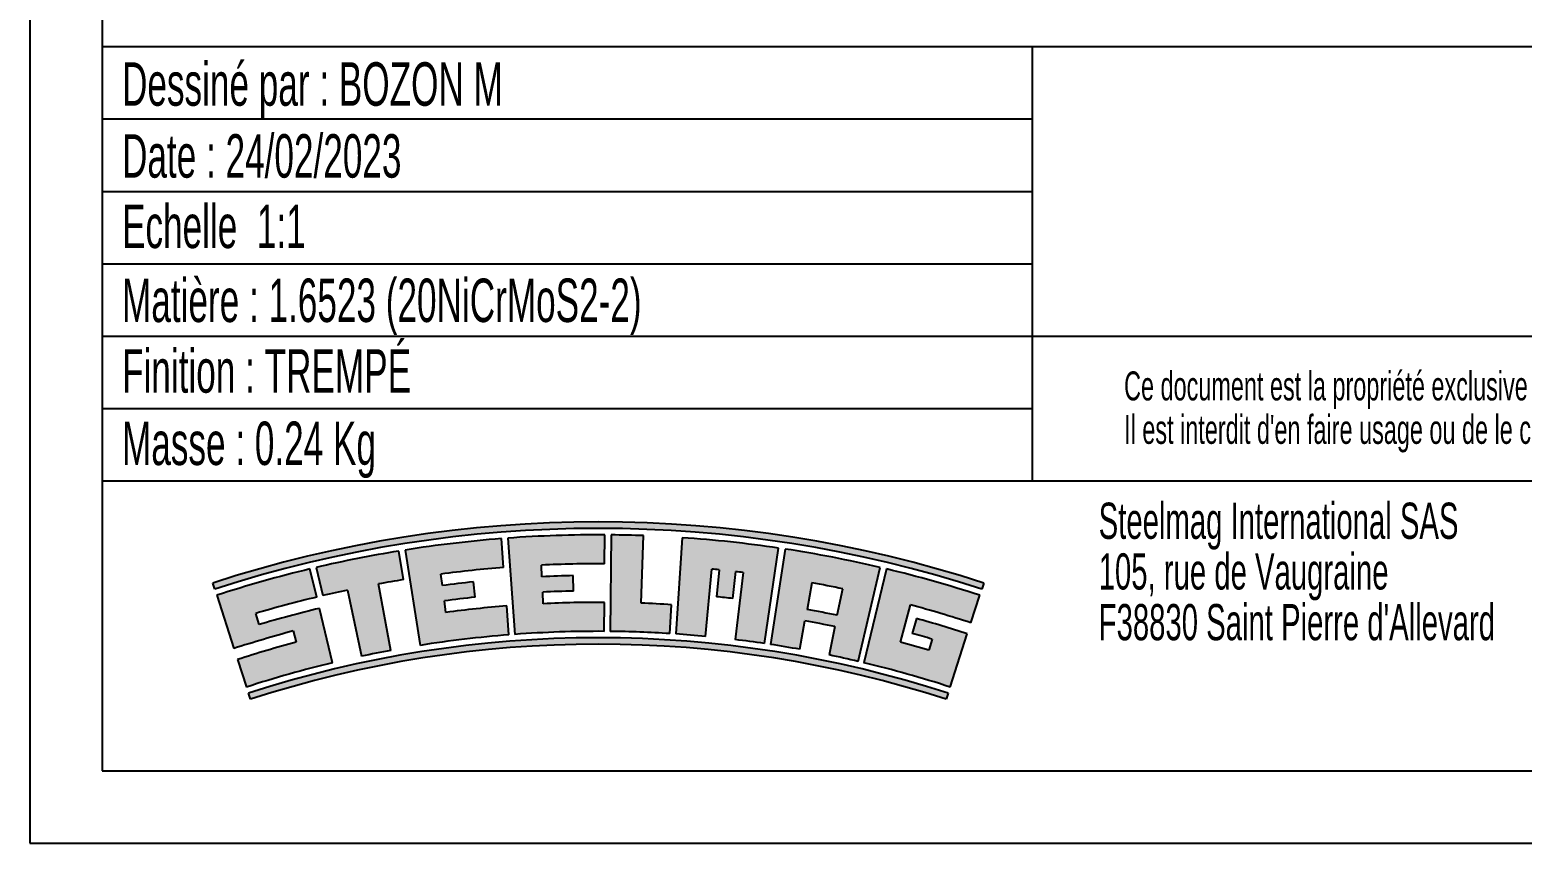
# Model space of a CAD drawing. Header units: millimetres. Extents: x 0 to 210, y 0 to 297.
# Drawn here: x 0 to 103, y 0.1 to 56.2 of the extents above; entities that cross this region are included whole.
import ezdxf

# ---------------------------------------------------------------- set-up
doc = ezdxf.new("R2010")
doc.units = ezdxf.units.MM
for name, color, linetype in [('FIN', 5, 'Continuous'), ('HACHURS', 4, 'Continuous'), ('TEXTE', 6, 'Continuous')]:
    doc.layers.add(name, color=color, linetype=linetype)
doc.styles.add('SLDTEXTSTYLE1', font='TXT', dxfattribs={"width": 0.605})

# ---------------------------------------------------------------- blocks, each defined once
blk = doc.blocks.new('LOGO_STEELMAG_SIMPLE')
at = {"layer": 'HACHURS'}
h = blk.add_hatch(color=256, dxfattribs=at)
edge = h.paths.add_edge_path(flags=0)
edge.add_arc((26.62499999998602, -73.91794706697539), 85.71618459201416, 71.99999999993372, 108.0000000000218, ccw=False)
edge.add_line((53.11275773199159, 7.602988841187639), (53.25000000000002, 8.02537711015313))
edge.add_arc((26.62499999998602, -73.91794706697539), 86.16030990078158, 71.99999999995774, 108.0000000000227)
edge.add_line((-4e-16, 8.02537711016223), (0.1372422680414316, 7.602988841207463))
h = blk.add_hatch(color=256, dxfattribs=at)
edge = h.paths.add_edge_path(flags=0)
edge.add_line((27.0610170100741, 9.354406834339837), (27.07148141825693, 11.35294332797405))
edge.add_arc((26.62499999998602, -73.91794706697539), 85.27205928323968, 89.69999999997769, 94.19999999998333)
edge.add_line((20.37982811274575, 11.12511215894361), (20.86773216643906, 4.481123156909913))
edge.add_arc((26.62499999998602, -73.91794706697539), 78.61017965172762, 89.69999999993559, 94.19999999998112, ccw=False)
edge.add_line((27.03660005751105, 4.691155015859392), (27.0470644656971, 6.689691509494312))
edge.add_arc((26.62499999998602, -73.91794706697539), 80.60874354118155, 89.69999999997634, 92.699999999953)
edge.add_line((22.82780819566318, 6.601310689720092), (22.79015009508489, 7.399848783173842))
edge.add_arc((26.62499999998602, -73.91794706697539), 81.40816909696267, 91.20000000000209, 92.69999999997998, ccw=False)
edge.add_line((24.920115940818, 7.472367873221673), (24.89779339997944, 8.53803484461763))
edge.add_arc((26.62499999998602, -73.91794706697539), 82.4740698380046, 91.199999999979, 92.69999999995343)
edge.add_line((22.73993929440537, 8.464566241116968), (22.70228119382614, 9.263104334571445))
edge.add_arc((26.62499999998602, -73.91794706697539), 83.27349539378645, 89.699999999937, 92.69999999998049, ccw=False)
h = blk.add_hatch(color=256, dxfattribs=at)
edge = h.paths.add_edge_path(flags=0)
edge.add_line((31.56097402061059, 4.537113351999384), (31.68646488558069, 6.531733532143712))
edge.add_arc((26.62499999998602, -73.91794706697539), 80.60874354118408, 86.39999999997255, 87.8999999999574)
edge.add_line((29.57880331757057, 6.636659140549541), (29.7496845012305, 11.29684297074253))
edge.add_arc((26.62499999998602, -73.91794706697539), 85.27205928324157, 87.89999999995888, 89.39999999997772)
edge.add_line((27.517950595981, 11.34943669515124), (27.44818883067157, 4.687922338726743))
edge.add_arc((26.62499999998602, -73.91794706697539), 78.61017965172998, 86.39999999999941, 89.39999999997491, ccw=False)
h = blk.add_hatch(color=256, dxfattribs=at)
edge = h.paths.add_edge_path(flags=0)
edge.add_line((15.85997370710865, 7.850545670492766), (15.75562773339989, 8.64313202983012))
edge.add_arc((26.62499999998602, -73.91794706697539), 83.27349539378424, 94.4999999999821, 97.4999999999863, ccw=False)
edge.add_line((20.09143685331763, 9.098843931635871), (19.93463133776233, 11.0912469156024))
edge.add_arc((26.62499999998602, -73.91794706697539), 85.2720592832377, 94.50000000000652, 98.99999999998911)
edge.add_line((13.2855110231499, 10.3042716656184), (14.32765859946783, 3.724410827125665))
edge.add_arc((26.62499999998602, -73.91794706697539), 78.61017965172559, 94.50000000000432, 98.99999999998738, ccw=False)
edge.add_line((20.45731638950116, 4.449903635704546), (20.30051087401208, 6.442306619676645))
edge.add_arc((26.62499999998602, -73.91794706697539), 80.60874354117942, 94.49999999998236, 97.50000000002231)
edge.add_line((16.10344764588206, 6.001177498722168), (15.99910167217217, 6.79376385805895))
edge.add_arc((26.62499999998602, -73.91794706697539), 81.40816909696068, 95.99999999996771, 97.49999999998607, ccw=False)
edge.add_line((18.11552918689191, 7.044259561799521), (18.00411222041215, 8.104321187052552))
edge.add_arc((26.62499999998602, -73.91794706697539), 82.47406983800255, 95.99999999998487, 97.50000000002261)
h = blk.add_hatch(color=256, dxfattribs=at)
edge = h.paths.add_edge_path(flags=0)
edge.add_line((36.62921449528345, 8.752426873342202), (36.06897848361301, 4.122885932671071))
edge.add_arc((26.62499999998602, -73.91794706697539), 78.61017965173414, 81.59999999996421, 83.09999999996688, ccw=False)
edge.add_line((38.10861311939412, 3.848928751728266), (39.08180067195233, 10.43934195670148))
edge.add_arc((26.62499999998602, -73.91794706697539), 85.27205928324501, 81.59999999992095, 86.09999999997424)
edge.add_line((32.42480389779845, 11.15664590385328), (31.97169421828444, 4.510193327997386))
edge.add_arc((26.62499999998602, -73.91794706697539), 78.61017965173178, 84.5999999999708, 86.09999999997098, ccw=False)
edge.add_line((34.02287141671473, 4.343357824900095), (34.46172819567334, 8.985977606628792))
edge.add_arc((26.62499999998602, -73.91794706697539), 83.27349539379092, 84.25000000001091, 84.59999999997109, ccw=False)
edge.add_line((34.96801008713518, 8.936559254560589), (34.78112666124116, 7.08061831295028))
edge.add_arc((26.62499999998602, -73.91794706697539), 81.40816909696797, 83.44999999995832, 84.24999999996959, ccw=False)
edge.add_line((35.91124821177717, 6.958845586229741), (36.12402640319325, 8.811996318059231))
edge.add_arc((26.62499999998602, -73.91794706697539), 83.27349539379178, 83.100000000016, 83.44999999996969, ccw=False)
h = blk.add_hatch(color=256, dxfattribs=at)
edge = h.paths.add_edge_path(flags=0)
edge.add_line((42.97142908486746, 5.015973344102653), (42.56614571910301, 3.05893399507141))
edge.add_arc((26.62499999998602, -73.91794706697539), 78.6101796517386, 76.79999999992748, 78.2999999999609, ccw=False)
edge.add_line((44.57570292311126, 2.615265393003864), (46.09694893354244, 9.101130855722273))
edge.add_arc((26.62499999998602, -73.91794706697539), 85.27205928324925, 76.79999999993166, 81.29999999996869)
edge.add_line((39.52332163138589, 10.37296225009711), (38.51564025393517, 3.787734959690658))
edge.add_arc((26.62499999998602, -73.91794706697539), 78.61017965173572, 79.79999999991429, 81.29999999996511, ccw=False)
edge.add_line((40.54566325020404, 3.449846487915374), (40.89957841751391, 5.416824290174855))
edge.add_arc((26.62499999998602, -73.91794706697539), 80.60874354119075, 78.29999999994362, 79.79999999996443, ccw=False)
edge = h.paths.add_edge_path(flags=0)
edge.add_arc((26.62499999998602, -73.91794706697539), 81.40816909697222, 78.29999999994479, 79.79999999996554)
edge.add_line((41.04114448446428, 6.203615411073368), (41.37146530734847, 8.039461359836446))
edge.add_arc((26.62499999998602, -73.91794706697539), 83.27349539379557, 78.29999999994487, 79.79999999996551, ccw=False)
edge.add_line((43.51180690585415, 7.625359142819761), (43.13354243116346, 5.798789083717823))
h = blk.add_hatch(color=256, dxfattribs=at)
edge = h.paths.add_edge_path(flags=0)
edge.add_line((12.29943260213601, 3.375897860069258), (11.44961080734458, 7.961125948968453))
edge.add_arc((26.62499999998602, -73.91794706697539), 83.27349539378302, 99.29999999998881, 100.4999999999904, ccw=False)
edge.add_line((13.16768494773241, 8.260977887557784), (12.84470938649046, 10.23327208647122))
edge.add_arc((26.62499999998602, -73.91794706697539), 85.27205928323644, 99.29999999998107, 103.1999999999947)
edge.add_line((7.153051066539297, 9.101130855734839), (7.609424869625904, 7.155371216908579))
edge.add_arc((26.62499999998602, -73.91794706697539), 83.27349539378254, 101.9999999999921, 103.20000000002341, ccw=False)
edge.add_line((9.3114667723698, 7.535822657172748), (10.28102463316599, 2.974411552624429))
edge.add_arc((26.62499999998602, -73.91794706697539), 78.6101796517243, 100.49999999998869, 101.99999999995612, ccw=False)
h = blk.add_hatch(color=256, dxfattribs=at)
edge = h.paths.add_edge_path(flags=0)
edge.add_arc((26.62499999998602, -73.91794706697539), 81.40816909695889, 104.9999999999958, 108.000000000022, ccw=False)
edge.add_line((5.555015410771219, 4.716305934686065), (5.761921969755036, 3.944120144162816))
edge.add_arc((26.62499999998602, -73.91794706697539), 80.6087435411774, 104.9999999999923, 108.0000000000009)
edge.add_line((1.715528350549167, 2.745523748225849), (2.333118556705732, 0.8447765379196586))
edge.add_arc((26.62499999998602, -73.91794706697539), 78.61017965172395, 103.49999999999392, 108.00000000002211, ccw=False)
edge.add_line((8.273818008418365, 2.5202270634202), (7.371810757983742, 6.277357656275711))
edge.add_arc((26.62499999998602, -73.91794706697539), 82.47406983800091, 103.4999999999949, 106.4999999999623)
edge.add_line((3.201098625862903, 5.159818708612936), (2.974049501021588, 5.926323708039069))
edge.add_arc((26.62499999998602, -73.91794706697539), 83.27349539378235, 103.49999999999642, 106.49999999999841, ccw=False)
edge.add_line((7.185188568235357, 7.054695020314007), (6.718633093875892, 8.998038430412455))
edge.add_arc((26.62499999998602, -73.91794706697539), 85.27205928323595, 103.499999999995, 108.0000000000008)
edge.add_line((0.2744845361169201, 7.180600572252429), (1.468492268045463, 3.505822632335081))
h = blk.add_hatch(color=256, dxfattribs=at)
edge = h.paths.add_edge_path(flags=0)
edge.add_line((47.48807803028454, 3.944120144163635), (48.17776656021388, 6.518072779246466))
edge.add_arc((26.62499999998602, -73.91794706697539), 83.27349539380143, 71.99999999995418, 74.99999999995998, ccw=False)
edge.add_line((52.35792525773675, 5.279853361953704), (52.97551546395274, 7.180600572239938))
edge.add_arc((26.62499999998602, -73.91794706697539), 85.27205928325424, 71.99999999993419, 76.49999999996321)
edge.add_line((46.53136690616088, 8.998038430415708), (44.97618199161868, 2.520227063423333))
edge.add_arc((26.62499999998602, -73.91794706697539), 78.61017965174216, 71.99999999992963, 76.49999999995902, ccw=False)
edge.add_line((50.9168814433329, 0.8447765379171502), (52.11088917526274, 4.519554477835058))
edge.add_arc((26.62499999998602, -73.91794706697539), 82.47406983802017, 71.99999999995455, 74.54999999993188)
edge.add_line((48.59587350176741, 5.575781699609407), (48.31192037085363, 4.548399098433041))
edge.add_arc((26.62499999998602, -73.91794706697539), 81.40816909697736, 73.54999999993612, 74.54999999995579, ccw=False)
edge.add_line((49.67804391279241, 4.157959345158451), (49.45166377614441, 3.391256499873462))
edge.add_arc((26.62499999998602, -73.91794706697539), 80.60874354119566, 73.54999999995495, 74.99999999996155)
h = blk.add_hatch(color=256, dxfattribs=at)
edge = h.paths.add_edge_path(flags=0)
edge.add_arc((26.62499999998602, -73.91794706697539), 78.16605434296689, 71.9999999999301, 108.000000000001)
edge.add_line((2.470360824772255, 0.4223882689839766), (2.607603092785182, 1.98696e-11))
edge.add_arc((26.62499999998602, -73.91794706697539), 77.7219290341994, 71.999999999929, 108.00000000002211, ccw=False)
edge.add_line((50.64239690724781, 1.7e-15), (50.77963917528916, 0.4223882689548646))
for p, q in [((27.0610170101, 9.3544068343), (27.0714814183, 11.352943328)), ((27.517950596, 11.3494366952), (27.4481888307, 4.6879223387)), ((20.0914368533, 9.0988439316), (19.9346313378, 11.0912469156)), ((20.3798281127, 11.1251121589), (20.8677321664, 4.4811231569)), ((29.5788033176, 6.6366591405), (29.7496845012, 11.2968429707)), ((32.4248038978, 11.1566459039), (31.9716942183, 4.510193328)), ((38.1086131194, 3.8489287517), (39.081800672, 10.4393419567)), ((39.5233216314, 10.3729622501), (38.5156402539, 3.7877349597)), ((13.1676849477, 8.2609778876), (12.8447093865, 10.2332720865)), ((13.2855110231, 10.3042716656), (14.3276585995, 3.7244108271)), ((7.1851885682, 7.0546950203), (6.7186330939, 8.9980384304)), ((7.1530510665, 9.1011308557), (7.6094248696, 7.1553712169)), ((15.8599737071, 7.8505456705), (15.7556277334, 8.6431320298)), ((22.7399392944, 8.4645662411), (22.7022811938, 9.2631043346)), ((24.9201159408, 7.4723678732), (24.8977934, 8.5380348446)), ((34.0228714167, 4.3433578249), (34.4617281957, 8.9859776066)), ((34.9680100871, 8.9365592546), (34.7811266612, 7.080618313)), ((35.9112482118, 6.9588455862), (36.1240264032, 8.8119963181)), ((36.6292144953, 8.7524268733), (36.0689784836, 4.1228859327)), ((44.5757029231, 2.615265393), (46.0969489335, 9.1011308557)), ((46.5313669062, 8.9980384304), (44.9761819916, 2.5202270634)), ((0.137242268, 7.6029888412), (0, 8.0253771102)), ((9.3114667724, 7.5358226572), (10.2810246332, 2.9744115526)), ((12.2994326021, 3.3758978601), (11.4496108073, 7.961125949)), ((18.1155291869, 7.0442595618), (18.0041122204, 8.1043211871)), ((22.8278081957, 6.6013106897), (22.7901500951, 7.3998487832)), ((41.3714653073, 8.0394613598), (41.0411444845, 6.2036154111)), ((43.1335424312, 5.7987890837), (43.5118069059, 7.6253591428)), ((53.25, 8.0253771102), (53.112757732, 7.6029888412)), ((0.2744845361, 7.1806005723), (1.468492268, 3.5058226323)), ((8.2738180084, 2.5202270634), (7.371810758, 6.2773576563)), ((16.1034476459, 6.0011774987), (15.9991016722, 6.7937638581)), ((20.4573163895, 4.4499036357), (20.300510874, 6.4423066197)), ((27.0366000575, 4.6911550159), (27.0470644657, 6.6896915095)), ((31.5609740206, 4.537113352), (31.6864648856, 6.5317335321)), ((47.4880780303, 3.9441201442), (48.1777665602, 6.5180727792)), ((52.3579252577, 5.279853362), (52.975515464, 7.1806005722)), ((3.2010986259, 5.1598187086), (2.974049501, 5.926323708)), ((40.5456632502, 3.4498464879), (40.8995784175, 5.4168242902)), ((48.5958735018, 5.5757816996), (48.3119203709, 4.5483990984)), ((5.5550154108, 4.7163059347), (5.7619219698, 3.9441201442)), ((42.9714290849, 5.0159733441), (42.5661457191, 3.0589339951)), ((49.6780439128, 4.1579593452), (49.4516637761, 3.3912564999)), ((50.9168814433, 0.8447765379), (52.1108891753, 4.5195544778)), ((1.7155283505, 2.7455237482), (2.3331185567, 0.8447765379)), ((2.6076030928, 0), (2.4703608248, 0.422388269)), ((50.7796391753, 0.422388269), (50.6423969072, 0))]:
    blk.add_line(p, q)
for radius, start, end in [(86.16030990078158, 72, 108), (85.71618459201416, 71.9999999999, 108), (85.27205928323968, 89.7, 94.2), (85.27205928324157, 87.9, 89.4), (85.2720592832377, 94.5, 99), (85.27205928324501, 81.5999999999, 86.1), (85.27205928324928, 76.7999999999, 81.3), (85.27205928323646, 99.3, 103.2), (83.27349539378646, 89.6999999999, 92.7), (85.27205928323596, 103.5, 108), (83.27349539378305, 99.3, 100.5), (83.27349539378426, 94.5, 97.5), (82.47406983800461, 91.2, 92.7), (83.27349539379092, 84.25, 84.6), (83.27349539379178, 83.1, 83.45), (85.27205928325425, 71.9999999999, 76.5), (83.27349539378255, 102, 103.2), (82.47406983800256, 96, 97.5), (81.40816909696268, 91.2, 92.7), (83.27349539379557, 78.2999999999, 79.8), (83.27349539378235, 103.5, 106.5), (82.47406983800093, 103.5, 106.5), (81.40816909696069, 96, 97.5), (80.60874354117942, 94.5, 97.5), (80.60874354118157, 89.7, 92.7), (80.6087435411841, 86.4, 87.9), (81.40816909696795, 83.45, 84.25), (81.40816909697223, 78.2999999999, 79.8), (83.27349539380145, 72, 75), (80.60874354119073, 78.2999999999, 79.8), (82.47406983802018, 72, 74.5499999999), (81.40816909695889, 105, 108), (78.16605434296694, 71.9999999999, 108), (78.61017965172562, 94.5, 99), (78.61017965172763, 89.6999999999, 94.2), (78.61017965172998, 86.4, 89.4), (78.61017965173178, 84.6, 86.1), (78.61017965173414, 81.6, 83.1), (81.40816909697736, 73.5499999999, 74.55), (80.60874354117742, 105, 108), (77.72192903419943, 71.9999999999, 108), (78.6101796517243, 100.5, 102), (78.61017965173573, 79.7999999999, 81.3), (80.60874354119568, 73.55, 75), (78.61017965172397, 103.5, 108), (78.61017965173862, 76.7999999999, 78.3), (78.61017965174217, 71.9999999999, 76.5)]:
    blk.add_arc((26.625, -73.917947067), radius, start, end)
blk = doc.blocks.new('SW_NOTE_0')
at = {"layer": 'TEXTE', "color": 0, "char_height": 2, "attachment_point": 1, "style": 'SLDTEXTSTYLE1'}
for s, insert in [('Ce document est la propriété exclusive de Steelmag International SAS', (0, 2.5781354795)), ("Il est interdit d'en faire usage ou de le communiquer sans autorisation expresse", (0, -0.4218645465))]:
    blk.add_mtext(s, dxfattribs=dict(at, insert=insert))
blk = doc.blocks.new('SW_NOTE_0_1')
at = {"layer": 'TEXTE', "color": 0, "char_height": 2.5, "attachment_point": 1, "style": 'SLDTEXTSTYLE1'}
for s, insert in [('Steelmag International SAS', (0, 3.2226693494)), ('105, rue de Vaugraine', (0, -0.2773307586)), ("F38830 Saint Pierre d'Allevard", (0, -3.7773308666))]:
    blk.add_mtext(s, dxfattribs=dict(at, insert=insert))

msp = doc.modelspace()

# ---------------------------------------------------------------- linework, layer by layer
at = {"layer": 'FIN'}
for p, q in [((-0.0115144101, 297.067817605), (-0.0115144101, 0.067817605)), ((4.9884855899, 292.067817605), (4.9884855899, 5.067817605)), ((4.9884855899, 55.067817605), (204.9884855899, 55.067817605)), ((69.2151133676, 55.067817605), (69.2151133676, 25.067817605)), ((4.9884855899, 50.067817605), (69.2151133676, 50.067817605)), ((4.9884855899, 45.067817605), (69.2151133676, 45.067817605)), ((4.9884855899, 40.067817605), (69.2151133676, 40.067817605)), ((4.9884855899, 35.067817605), (69.2151133676, 35.067817605)), ((69.2151133676, 35.067817605), (196.9884855899, 35.067817605)), ((4.9884855899, 30.067817605), (69.2151133676, 30.067817605)), ((204.9884855899, 25.067817605), (4.9884855899, 25.067817605)), ((4.9884855899, 5.067817605), (204.9884855899, 5.067817605)), ((-0.0115144101, 0.067817605), (209.9884855899, 0.067817605))]:
    msp.add_line(p, q, dxfattribs=at)

# ---------------------------------------------------------------- block references
msp.add_blockref('LOGO_STEELMAG_SIMPLE', (12.616806742, 10))
at = {"layer": 'TEXTE'}
for name, p in [('SW_NOTE_0', (75.5551743099, 30.0572956033)), ('SW_NOTE_0_1', (73.8009752327, 20.3538664866))]:
    msp.add_blockref(name, p, dxfattribs=at)

# ---------------------------------------------------------------- texts
at = {"layer": 'TEXTE', "char_height": 3, "attachment_point": 1, "style": 'SLDTEXTSTYLE1'}
for s, insert in [('Dessiné par : BOZON M', (6.3539314809, 53.9801272562)), ('Date : 24/02/2023', (6.3539314809, 49.0151843687)), ('Echelle  1:1', (6.3539314809, 44.1517536962)), ('Matière : 1.6523 (20NiCrMoS2-2)', (6.3539314809, 39.0470934965)), ('Finition : TREMPÉ', (6.3539314809, 34.166902873)), ('Masse : 0.24 Kg', (6.3539314809, 29.1743760937))]:
    msp.add_mtext(s, dxfattribs=dict(at, insert=insert))

doc.saveas('drawing.dxf')
